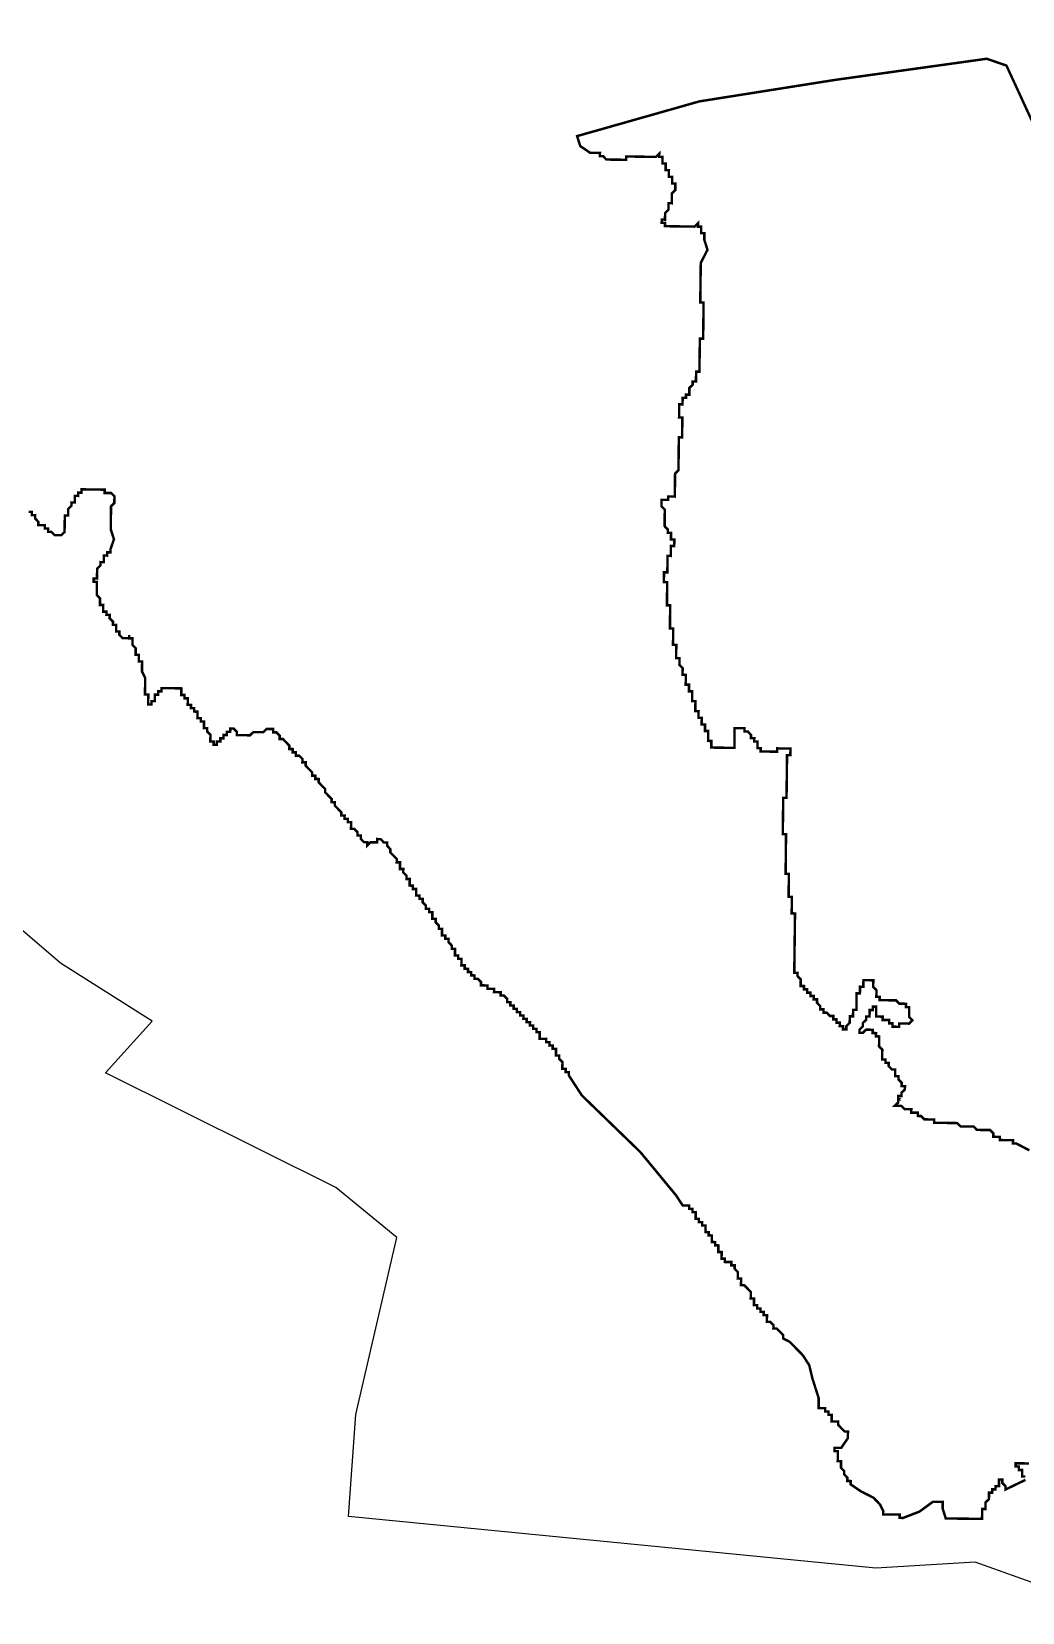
# Model space of a CAD drawing. Header units: metres. Extents: x 260119 to 267842, y 2171704 to 2178220.
# Drawn here: x 261311 to 262503, y 2171850 to 2173752 of the extents above; entities that cross this region are included whole.
import ezdxf

# ---------------------------------------------------------------- set-up
doc = ezdxf.new("R2010")
doc.units = ezdxf.units.M
doc.layers.add('HAZARDS LINE', color=1, linetype='Continuous')
doc.layers.add('village', color=3, linetype='Continuous')

msp = doc.modelspace()

# ---------------------------------------------------------------- linework, layer by layer
at = {"layer": 'HAZARDS LINE', "lineweight": 18}
for points in [[(262511.9, 2172405.8, 2.97, 2.97, 0), (262496.2, 2172414, 2.97, 2.97, 0), (262492.2, 2172414, 2.97, 2.97, 0), (262492.3, 2172418, 2.97, 2.97, 0), (262476.4, 2172418.2, 2.97, 2.97, 0), (262476.4, 2172422.1, 2.97, 2.97, 0), (262468.5, 2172422.2, 2.97, 2.97, 0), (262468.6, 2172426.2, 2.97, 2.97, 0), (262464.6, 2172430.2, 2.97, 2.97, 0), (262448.8, 2172430.4, 2.97, 2.97, 0), (262444.9, 2172434.4, 2.97, 2.97, 0), (262429, 2172434.6, 2.97, 2.97, 0), (262425.1, 2172438.6, 2.97, 2.97, 0), (262397.3, 2172439, 2.97, 2.97, 0), (262397.4, 2172442.9, 2.97, 2.97, 0), (262385.5, 2172443.1, 2.97, 2.97, 0), (262381.6, 2172447.1, 2.97, 2.97, 0), (262377.6, 2172447.2, 2.97, 2.97, 0), (262377.6, 2172451.1, 2.97, 2.97, 0), (262369.7, 2172451.2, 2.97, 2.97, 0), (262369.8, 2172455.2, 2.97, 2.97, 0), (262361.8, 2172455.3, 2.97, 2.97, 0), (262357.9, 2172459.3, 2.97, 2.97, 0), (262350, 2172459.4, 2.97, 2.97, 0), (262354, 2172463.3, 2.97, 2.97, 0), (262354, 2172467.3, 2.97, 2.97, 0), (262354.1, 2172471.2, 2.97, 2.97, 0), (262358.1, 2172471.2, 2.97, 2.97, 0), (262358.1, 2172475.2, 2.97, 2.97, 0), (262362.1, 2172479.1, 2.97, 2.97, 0), (262362.2, 2172483, 2.97, 2.97, 0), (262358.2, 2172483.1, 2.97, 2.97, 0), (262358.3, 2172487.1, 2.97, 2.97, 0), (262354.3, 2172491.1, 2.97, 2.97, 0), (262354.4, 2172495, 2.97, 2.97, 0), (262350.4, 2172495.1, 2.97, 2.97, 0), (262350.5, 2172503, 2.97, 2.97, 0), (262346.6, 2172503.1, 2.97, 2.97, 0), (262342.6, 2172507.1, 2.97, 2.97, 0), (262342.7, 2172511, 2.97, 2.97, 0), (262338.7, 2172511.1, 2.97, 2.97, 0), (262338.8, 2172515.1, 2.97, 2.97, 0), (262334.8, 2172515.1, 2.97, 2.97, 0), (262334.9, 2172527, 2.97, 2.97, 0), (262331, 2172531, 2.97, 2.97, 0), (262331.2, 2172542.9, 2.97, 2.97, 0), (262327.2, 2172543, 2.97, 2.97, 0), (262327.3, 2172546.9, 2.97, 2.97, 0), (262323.3, 2172547, 2.97, 2.97, 0), (262323.3, 2172550.9, 2.97, 2.97, 0), (262315.4, 2172551, 2.97, 2.97, 0), (262311.4, 2172547.1, 2.97, 2.97, 0), (262307.4, 2172547.2, 2.97, 2.97, 0), (262307.5, 2172551.1, 2.97, 2.97, 0), (262311.5, 2172555.1, 2.97, 2.97, 0), (262311.5, 2172559, 2.97, 2.97, 0), (262315.6, 2172562.9, 2.97, 2.97, 0), (262315.6, 2172566.9, 2.97, 2.97, 0), (262319.6, 2172566.9, 2.97, 2.97, 0), (262319.7, 2172574.8, 2.97, 2.97, 0), (262323.6, 2172574.7, 2.97, 2.97, 0), (262323.7, 2172578.7, 2.97, 2.97, 0), (262327.6, 2172578.7, 2.97, 2.97, 0), (262327.5, 2172566.8, 2.97, 2.97, 0), (262335.4, 2172566.7, 2.97, 2.97, 0), (262335.4, 2172562.7, 2.97, 2.97, 0), (262343.3, 2172562.6, 2.97, 2.97, 0), (262343.3, 2172558.6, 2.97, 2.97, 0), (262347.2, 2172558.6, 2.97, 2.97, 0), (262347.2, 2172554.6, 2.97, 2.97, 0), (262355.1, 2172554.5, 2.97, 2.97, 0), (262355.2, 2172558.5, 2.97, 2.97, 0), (262367.1, 2172558.3, 2.97, 2.97, 0), (262371.1, 2172562.3, 2.97, 2.97, 0), (262367.2, 2172566.3, 2.97, 2.97, 0), (262367.3, 2172578.2, 2.97, 2.97, 0), (262363.3, 2172578.2, 2.97, 2.97, 0), (262363.4, 2172582.2, 2.97, 2.97, 0), (262355.5, 2172582.3, 2.97, 2.97, 0), (262351.5, 2172586.3, 2.97, 2.97, 0), (262331.7, 2172586.5, 2.97, 2.97, 0), (262331.8, 2172590.5, 2.97, 2.97, 0), (262327.8, 2172590.6, 2.97, 2.97, 0), (262327.9, 2172598.5, 2.97, 2.97, 0), (262324, 2172602.5, 2.97, 2.97, 0), (262324.1, 2172610.4, 2.97, 2.97, 0), (262312.2, 2172610.6, 2.97, 2.97, 0), (262312.1, 2172602.6, 2.97, 2.97, 0), (262308.1, 2172602.7, 2.97, 2.97, 0), (262308, 2172594.8, 2.97, 2.97, 0), (262304, 2172594.8, 2.97, 2.97, 0), (262303.8, 2172575, 2.97, 2.97, 0), (262299.8, 2172575, 2.97, 2.97, 0), (262299.7, 2172567.1, 2.97, 2.97, 0), (262295.8, 2172567.1, 2.97, 2.97, 0), (262295.7, 2172559.2, 2.97, 2.97, 0), (262291.7, 2172555.3, 2.97, 2.97, 0), (262291.6, 2172551.3, 2.97, 2.97, 0), (262287.7, 2172551.4, 2.97, 2.97, 0), (262287.7, 2172555.3, 2.97, 2.97, 0), (262283.7, 2172555.4, 2.97, 2.97, 0), (262283.8, 2172559.4, 2.97, 2.97, 0), (262279.8, 2172559.4, 2.97, 2.97, 0), (262279.9, 2172563.4, 2.97, 2.97, 0), (262275.9, 2172563.4, 2.97, 2.97, 0), (262276, 2172567.4, 2.97, 2.97, 0), (262272, 2172567.4, 2.97, 2.97, 0), (262268.1, 2172571.5, 2.97, 2.97, 0), (262264.1, 2172571.5, 2.97, 2.97, 0), (262264.2, 2172575.5, 2.97, 2.97, 0), (262260.2, 2172575.5, 2.97, 2.97, 0), (262260.2, 2172579.5, 2.97, 2.97, 0), (262256.3, 2172583.5, 2.97, 2.97, 0), (262256.4, 2172587.5, 2.97, 2.97, 0), (262252.4, 2172587.5, 2.97, 2.97, 0), (262252.5, 2172591.5, 2.97, 2.97, 0), (262248.5, 2172591.5, 2.97, 2.97, 0), (262248.5, 2172595.5, 2.97, 2.97, 0), (262244.6, 2172595.5, 2.97, 2.97, 0), (262244.6, 2172599.5, 2.97, 2.97, 0), (262240.7, 2172599.6, 2.97, 2.97, 0), (262240.7, 2172603.5, 2.97, 2.97, 0), (262236.7, 2172603.6, 2.97, 2.97, 0), (262236.8, 2172611.5, 2.97, 2.97, 0), (262232.9, 2172615.5, 2.97, 2.97, 0), (262233, 2172619.5, 2.97, 2.97, 0), (262229, 2172619.5, 2.97, 2.97, 0), (262229.9, 2172690.9, 2.97, 2.97, 0), (262225.9, 2172691, 2.97, 2.97, 0), (262226.1, 2172710.8, 2.97, 2.97, 0), (262222.2, 2172710.8, 2.97, 2.97, 0), (262222.5, 2172738.6, 2.97, 2.97, 0), (262218.6, 2172738.7, 2.97, 2.97, 0), (262219.1, 2172786.2, 2.97, 2.97, 0), (262215.2, 2172786.3, 2.97, 2.97, 0), (262215.7, 2172829.9, 2.97, 2.97, 0), (262219.7, 2172829.9, 2.97, 2.97, 0), (262220.3, 2172881.4, 2.97, 2.97, 0), (262224.3, 2172881.4, 2.97, 2.97, 0), (262224.4, 2172889.3, 2.97, 2.97, 0), (262208.5, 2172889.5, 2.97, 2.97, 0), (262208.5, 2172885.5, 2.97, 2.97, 0), (262188.6, 2172885.8, 2.97, 2.97, 0), (262188.7, 2172889.8, 2.97, 2.97, 0), (262184.7, 2172889.8, 2.97, 2.97, 0), (262184.8, 2172897.7, 2.97, 2.97, 0), (262180.8, 2172897.8, 2.97, 2.97, 0), (262180.9, 2172901.7, 2.97, 2.97, 0), (262176.9, 2172901.8, 2.97, 2.97, 0), (262177, 2172905.8, 2.97, 2.97, 0), (262173.1, 2172909.8, 2.97, 2.97, 0), (262169.1, 2172909.8, 2.97, 2.97, 0), (262169.1, 2172913.8, 2.97, 2.97, 0), (262157.2, 2172913.9, 2.97, 2.97, 0), (262157, 2172890.1, 2.97, 2.97, 0), (262129.2, 2172890.5, 2.97, 2.97, 0), (262129.3, 2172898.4, 2.97, 2.97, 0), (262125.3, 2172898.5, 2.97, 2.97, 0), (262125.5, 2172910.4, 2.97, 2.97, 0), (262121.5, 2172910.4, 2.97, 2.97, 0), (262121.6, 2172918.3, 2.97, 2.97, 0), (262117.6, 2172918.4, 2.97, 2.97, 0), (262117.7, 2172926.3, 2.97, 2.97, 0), (262113.8, 2172926.4, 2.97, 2.97, 0), (262113.9, 2172934.3, 2.97, 2.97, 0), (262109.9, 2172934.4, 2.97, 2.97, 0), (262110.1, 2172946.2, 2.97, 2.97, 0), (262106.1, 2172946.3, 2.97, 2.97, 0), (262106.2, 2172958.2, 2.97, 2.97, 0), (262102.3, 2172958.2, 2.97, 2.97, 0), (262102.4, 2172966.2, 2.97, 2.97, 0), (262098.4, 2172966.2, 2.97, 2.97, 0), (262098.5, 2172978.1, 2.97, 2.97, 0), (262094.6, 2172978.2, 2.97, 2.97, 0), (262094.7, 2172986.1, 2.97, 2.97, 0), (262090.8, 2172990.1, 2.97, 2.97, 0), (262090.9, 2172998, 2.97, 2.97, 0), (262086.9, 2172998.1, 2.97, 2.97, 0), (262087.1, 2173014, 2.97, 2.97, 0), (262083.1, 2173014, 2.97, 2.97, 0), (262083.4, 2173033.8, 2.97, 2.97, 0), (262079.4, 2173033.9, 2.97, 2.97, 0), (262079.7, 2173061.7, 2.97, 2.97, 0), (262075.8, 2173061.7, 2.97, 2.97, 0), (262076.1, 2173089.5, 2.97, 2.97, 0), (262072.1, 2173089.5, 2.97, 2.97, 0), (262072.3, 2173101.4, 2.97, 2.97, 0), (262076.3, 2173101.4, 2.97, 2.97, 0), (262076.5, 2173121.2, 2.97, 2.97, 0), (262080.5, 2173121.1, 2.97, 2.97, 0), (262080.6, 2173133, 2.97, 2.97, 0), (262084.6, 2173133, 2.97, 2.97, 0), (262084.7, 2173140.9, 2.97, 2.97, 0), (262080.7, 2173141, 2.97, 2.97, 0), (262080.8, 2173148.9, 2.97, 2.97, 0), (262076.8, 2173149, 2.97, 2.97, 0), (262076.9, 2173152.9, 2.97, 2.97, 0), (262073, 2173156.9, 2.97, 2.97, 0), (262073.2, 2173176.8, 2.97, 2.97, 0), (262069.3, 2173180.8, 2.97, 2.97, 0), (262069.4, 2173188.7, 2.97, 2.97, 0), (262077.3, 2173188.6, 2.97, 2.97, 0), (262077.4, 2173192.6, 2.97, 2.97, 0), (262085.3, 2173192.5, 2.97, 2.97, 0), (262085.6, 2173220.2, 2.97, 2.97, 0), (262089.7, 2173224.2, 2.97, 2.97, 0), (262090.1, 2173263.8, 2.97, 2.97, 0), (262094.1, 2173263.8, 2.97, 2.97, 0), (262094.4, 2173287.6, 2.97, 2.97, 0), (262090.4, 2173287.6, 2.97, 2.97, 0), (262090.6, 2173303.5, 2.97, 2.97, 0), (262094.6, 2173303.4, 2.97, 2.97, 0), (262094.7, 2173311.4, 2.97, 2.97, 0), (262098.7, 2173311.3, 2.97, 2.97, 0), (262098.7, 2173315.3, 2.97, 2.97, 0), (262102.7, 2173315.2, 2.97, 2.97, 0), (262102.8, 2173323.2, 2.97, 2.97, 0), (262106.8, 2173327.1, 2.97, 2.97, 0), (262106.8, 2173331, 2.97, 2.97, 0), (262110.8, 2173331, 2.97, 2.97, 0), (262110.9, 2173342.9, 2.97, 2.97, 0), (262114.9, 2173342.8, 2.97, 2.97, 0), (262115.4, 2173382.5, 2.97, 2.97, 0), (262119.4, 2173382.5, 2.97, 2.97, 0), (262119.9, 2173426.1, 2.97, 2.97, 0), (262115.9, 2173426.1, 2.97, 2.97, 0), (262116.5, 2173473.7, 2.97, 2.97, 0), (262124.6, 2173489.5, 2.97, 2.97, 0), (262120.8, 2173501.4, 2.97, 2.97, 0), (262120.9, 2173509.4, 2.97, 2.97, 0), (262116.9, 2173509.4, 2.97, 2.97, 0), (262117, 2173517.4, 2.97, 2.97, 0), (262113.1, 2173517.4, 2.97, 2.97, 0), (262113.1, 2173521.4, 2.97, 2.97, 0), (262109.1, 2173517.4, 2.97, 2.97, 0), (262073.4, 2173517.9, 2.97, 2.97, 0), (262073.5, 2173521.9, 2.97, 2.97, 0), (262069.5, 2173521.9, 2.97, 2.97, 0), (262069.6, 2173525.9, 2.97, 2.97, 0), (262073.5, 2173525.8, 2.97, 2.97, 0), (262073.6, 2173533.7, 2.97, 2.97, 0), (262077.6, 2173537.7, 2.97, 2.97, 0), (262077.7, 2173545.6, 2.97, 2.97, 0), (262081.7, 2173545.5, 2.97, 2.97, 0), (262081.8, 2173557.4, 2.97, 2.97, 0), (262085.9, 2173561.4, 2.97, 2.97, 0), (262085.9, 2173569.3, 2.97, 2.97, 0), (262082, 2173569.3, 2.97, 2.97, 0), (262082.1, 2173577.3, 2.97, 2.97, 0), (262078.1, 2173577.3, 2.97, 2.97, 0), (262078.2, 2173585.3, 2.97, 2.97, 0), (262074.2, 2173585.3, 2.97, 2.97, 0), (262074.3, 2173593.2, 2.97, 2.97, 0), (262070.4, 2173593.3, 2.97, 2.97, 0), (262070.5, 2173601.2, 2.97, 2.97, 0), (262066.5, 2173601.3, 2.97, 2.97, 0), (262066.6, 2173605.2, 2.97, 2.97, 0), (262062.5, 2173601.3, 2.97, 2.97, 0), (262026.9, 2173601.8, 2.97, 2.97, 0), (262026.8, 2173597.8, 2.97, 2.97, 0), (262003, 2173598.1, 2.97, 2.97, 0), (261999.1, 2173602.1, 2.97, 2.97, 0), (261995.1, 2173602.1, 2.97, 2.97, 0), (261995.2, 2173606.1, 2.97, 2.97, 0), (261983.3, 2173606.3, 2.97, 2.97, 0), (261971.5, 2173614.3, 2.97, 2.97, 0), (261967.7, 2173626.3, 2.97, 2.97, 0), (262114.9, 2173668.1, 2.97, 2.97, 0), (262277.8, 2173693.9, 2.97, 2.97, 0), (262460.6, 2173719.4, 2.97, 2.97, 0), (262484.3, 2173711.2, 2.97, 2.97, 0), (262522.9, 2173627.4, 2.97, 2.97, 0)], [(261307.8, 2173174.2, 2.97, 2.97, 0), (261311.7, 2173174.2, 2.97, 2.97, 0), (261311.7, 2173170.2, 2.97, 2.97, 0), (261315.6, 2173170.2, 2.97, 2.97, 0), (261315.6, 2173166.2, 2.97, 2.97, 0), (261319.5, 2173162.2, 2.97, 2.97, 0), (261319.5, 2173158.2, 2.97, 2.97, 0), (261323.4, 2173158.2, 2.97, 2.97, 0), (261327.4, 2173158.1, 2.97, 2.97, 0), (261327.3, 2173154.2, 2.97, 2.97, 0), (261331.3, 2173154.1, 2.97, 2.97, 0), (261331.3, 2173150.1, 2.97, 2.97, 0), (261335.2, 2173150.1, 2.97, 2.97, 0), (261339.1, 2173146.1, 2.97, 2.97, 0), (261343.1, 2173146, 2.97, 2.97, 0), (261347.1, 2173146, 2.97, 2.97, 0), (261351.1, 2173149.9, 2.97, 2.97, 0), (261351.1, 2173153.9, 2.97, 2.97, 0), (261351.2, 2173157.8, 2.97, 2.97, 0), (261351.2, 2173161.8, 2.97, 2.97, 0), (261351.3, 2173165.8, 2.97, 2.97, 0), (261351.3, 2173169.7, 2.97, 2.97, 0), (261355.3, 2173169.7, 2.97, 2.97, 0), (261355.3, 2173173.6, 2.97, 2.97, 0), (261355.4, 2173177.6, 2.97, 2.97, 0), (261359.4, 2173181.5, 2.97, 2.97, 0), (261359.4, 2173185.5, 2.97, 2.97, 0), (261363.4, 2173185.4, 2.97, 2.97, 0), (261363.5, 2173189.4, 2.97, 2.97, 0), (261363.5, 2173193.4, 2.97, 2.97, 0), (261367.5, 2173193.3, 2.97, 2.97, 0), (261367.5, 2173197.3, 2.97, 2.97, 0), (261371.5, 2173197.2, 2.97, 2.97, 0), (261371.5, 2173201.2, 2.97, 2.97, 0), (261375.5, 2173201.2, 2.97, 2.97, 0), (261379.5, 2173201.1, 2.97, 2.97, 0), (261383.4, 2173201.1, 2.97, 2.97, 0), (261387.4, 2173201, 2.97, 2.97, 0), (261391.4, 2173201, 2.97, 2.97, 0), (261395.3, 2173200.9, 2.97, 2.97, 0), (261399.3, 2173200.9, 2.97, 2.97, 0), (261399.2, 2173196.9, 2.97, 2.97, 0), (261403.2, 2173196.9, 2.97, 2.97, 0), (261407.2, 2173196.8, 2.97, 2.97, 0), (261411.1, 2173192.8, 2.97, 2.97, 0), (261411, 2173188.8, 2.97, 2.97, 0), (261411, 2173184.9, 2.97, 2.97, 0), (261407, 2173180.9, 2.97, 2.97, 0), (261406.9, 2173177, 2.97, 2.97, 0), (261406.9, 2173173, 2.97, 2.97, 0), (261406.8, 2173169, 2.97, 2.97, 0), (261406.8, 2173165.1, 2.97, 2.97, 0), (261406.7, 2173161.1, 2.97, 2.97, 0), (261406.7, 2173157.2, 2.97, 2.97, 0), (261406.6, 2173153.2, 2.97, 2.97, 0), (261410.5, 2173141.2, 2.97, 2.97, 0), (261406.4, 2173129.4, 2.97, 2.97, 0), (261406.3, 2173125.4, 2.97, 2.97, 0), (261402.3, 2173125.5, 2.97, 2.97, 0), (261402.3, 2173121.5, 2.97, 2.97, 0), (261398.3, 2173121.6, 2.97, 2.97, 0), (261398.3, 2173117.6, 2.97, 2.97, 0), (261398.2, 2173113.6, 2.97, 2.97, 0), (261394.3, 2173113.7, 2.97, 2.97, 0), (261394.2, 2173109.7, 2.97, 2.97, 0), (261390.2, 2173105.8, 2.97, 2.97, 0), (261390.2, 2173101.8, 2.97, 2.97, 0), (261390.1, 2173097.9, 2.97, 2.97, 0), (261390.1, 2173093.9, 2.97, 2.97, 0), (261386.1, 2173093.9, 2.97, 2.97, 0), (261386, 2173090, 2.97, 2.97, 0), (261390, 2173089.9, 2.97, 2.97, 0), (261390, 2173086, 2.97, 2.97, 0), (261389.9, 2173082, 2.97, 2.97, 0), (261389.9, 2173078, 2.97, 2.97, 0), (261389.8, 2173074.1, 2.97, 2.97, 0), (261393.7, 2173070, 2.97, 2.97, 0), (261393.7, 2173066.1, 2.97, 2.97, 0), (261393.6, 2173062.1, 2.97, 2.97, 0), (261397.6, 2173062.1, 2.97, 2.97, 0), (261397.5, 2173058.1, 2.97, 2.97, 0), (261397.5, 2173054.1, 2.97, 2.97, 0), (261401.5, 2173054.1, 2.97, 2.97, 0), (261401.4, 2173050.1, 2.97, 2.97, 0), (261405.4, 2173050.1, 2.97, 2.97, 0), (261405.3, 2173046.1, 2.97, 2.97, 0), (261409.3, 2173042.1, 2.97, 2.97, 0), (261409.2, 2173038.1, 2.97, 2.97, 0), (261413.2, 2173038.1, 2.97, 2.97, 0), (261413.1, 2173034.1, 2.97, 2.97, 0), (261413.1, 2173030.1, 2.97, 2.97, 0), (261417, 2173030.1, 2.97, 2.97, 0), (261417, 2173026.1, 2.97, 2.97, 0), (261420.9, 2173022.1, 2.97, 2.97, 0), (261424.9, 2173022.1, 2.97, 2.97, 0), (261428.8, 2173022, 2.97, 2.97, 0), (261428.9, 2173026, 2.97, 2.97, 0), (261428.8, 2173022, 2.97, 2.97, 0), (261432.8, 2173022, 2.97, 2.97, 0), (261432.8, 2173018, 2.97, 2.97, 0), (261432.7, 2173014, 2.97, 2.97, 0), (261436.6, 2173010, 2.97, 2.97, 0), (261436.6, 2173006.1, 2.97, 2.97, 0), (261436.5, 2173002.1, 2.97, 2.97, 0), (261440.5, 2173002, 2.97, 2.97, 0), (261440.4, 2172998.1, 2.97, 2.97, 0), (261440.4, 2172994.1, 2.97, 2.97, 0), (261444.4, 2172994.1, 2.97, 2.97, 0), (261444.3, 2172990.1, 2.97, 2.97, 0), (261444.3, 2172986.1, 2.97, 2.97, 0), (261444.2, 2172982.2, 2.97, 2.97, 0), (261448.1, 2172974.2, 2.97, 2.97, 0), (261448, 2172970.2, 2.97, 2.97, 0), (261448, 2172966.2, 2.97, 2.97, 0), (261447.9, 2172962.3, 2.97, 2.97, 0), (261447.9, 2172958.3, 2.97, 2.97, 0), (261447.8, 2172954.4, 2.97, 2.97, 0), (261451.8, 2172954.3, 2.97, 2.97, 0), (261451.8, 2172950.3, 2.97, 2.97, 0), (261451.7, 2172946.4, 2.97, 2.97, 0), (261451.7, 2172942.4, 2.97, 2.97, 0), (261455.6, 2172942.4, 2.97, 2.97, 0), (261455.7, 2172946.3, 2.97, 2.97, 0), (261459.6, 2172946.3, 2.97, 2.97, 0), (261459.7, 2172950.2, 2.97, 2.97, 0), (261459.7, 2172954.2, 2.97, 2.97, 0), (261463.7, 2172954.2, 2.97, 2.97, 0), (261463.7, 2172958.1, 2.97, 2.97, 0), (261467.7, 2172958.1, 2.97, 2.97, 0), (261467.8, 2172962, 2.97, 2.97, 0), (261479.7, 2172961.9, 2.97, 2.97, 0), (261487.6, 2172961.8, 2.97, 2.97, 0), (261491.6, 2172961.7, 2.97, 2.97, 0), (261491.5, 2172957.8, 2.97, 2.97, 0), (261491.5, 2172953.8, 2.97, 2.97, 0), (261495.4, 2172953.8, 2.97, 2.97, 0), (261495.4, 2172949.8, 2.97, 2.97, 0), (261499.3, 2172949.8, 2.97, 2.97, 0), (261499.3, 2172945.8, 2.97, 2.97, 0), (261499.2, 2172941.8, 2.97, 2.97, 0), (261503.2, 2172941.8, 2.97, 2.97, 0), (261503.2, 2172937.8, 2.97, 2.97, 0), (261507.1, 2172937.8, 2.97, 2.97, 0), (261507.1, 2172933.8, 2.97, 2.97, 0), (261511, 2172933.7, 2.97, 2.97, 0), (261511, 2172929.8, 2.97, 2.97, 0), (261510.9, 2172925.8, 2.97, 2.97, 0), (261514.9, 2172925.8, 2.97, 2.97, 0), (261514.9, 2172921.8, 2.97, 2.97, 0), (261518.8, 2172921.8, 2.97, 2.97, 0), (261518.8, 2172917.8, 2.97, 2.97, 0), (261518.7, 2172913.8, 2.97, 2.97, 0), (261522.7, 2172913.8, 2.97, 2.97, 0), (261522.6, 2172909.8, 2.97, 2.97, 0), (261526.6, 2172905.8, 2.97, 2.97, 0), (261526.5, 2172901.8, 2.97, 2.97, 0), (261526.5, 2172897.9, 2.97, 2.97, 0), (261530.4, 2172897.8, 2.97, 2.97, 0), (261530.4, 2172893.8, 2.97, 2.97, 0), (261534.3, 2172893.8, 2.97, 2.97, 0), (261534.4, 2172897.8, 2.97, 2.97, 0), (261538.4, 2172897.7, 2.97, 2.97, 0), (261538.4, 2172901.7, 2.97, 2.97, 0), (261542.4, 2172901.6, 2.97, 2.97, 0), (261542.4, 2172905.6, 2.97, 2.97, 0), (261546.4, 2172905.5, 2.97, 2.97, 0), (261546.4, 2172909.5, 2.97, 2.97, 0), (261550.4, 2172909.5, 2.97, 2.97, 0), (261550.5, 2172913.4, 2.97, 2.97, 0), (261554.4, 2172913.4, 2.97, 2.97, 0), (261558.3, 2172909.4, 2.97, 2.97, 0), (261558.3, 2172905.4, 2.97, 2.97, 0), (261562.2, 2172905.4, 2.97, 2.97, 0), (261566.2, 2172905.3, 2.97, 2.97, 0), (261570.2, 2172905.3, 2.97, 2.97, 0), (261574.1, 2172905.2, 2.97, 2.97, 0), (261578.2, 2172909.1, 2.97, 2.97, 0), (261582.1, 2172909.1, 2.97, 2.97, 0), (261586.1, 2172909, 2.97, 2.97, 0), (261590.1, 2172909, 2.97, 2.97, 0), (261594.1, 2172912.9, 2.97, 2.97, 0), (261598, 2172912.8, 2.97, 2.97, 0), (261602, 2172912.8, 2.97, 2.97, 0), (261602, 2172908.8, 2.97, 2.97, 0), (261605.9, 2172908.8, 2.97, 2.97, 0), (261609.8, 2172904.8, 2.97, 2.97, 0), (261609.8, 2172900.8, 2.97, 2.97, 0), (261613.8, 2172900.8, 2.97, 2.97, 0), (261617.7, 2172896.7, 2.97, 2.97, 0), (261621.6, 2172892.7, 2.97, 2.97, 0), (261621.5, 2172888.8, 2.97, 2.97, 0), (261625.5, 2172888.7, 2.97, 2.97, 0), (261625.5, 2172884.7, 2.97, 2.97, 0), (261629.4, 2172884.7, 2.97, 2.97, 0), (261629.4, 2172880.7, 2.97, 2.97, 0), (261633.3, 2172880.7, 2.97, 2.97, 0), (261637.3, 2172876.7, 2.97, 2.97, 0), (261637.2, 2172872.7, 2.97, 2.97, 0), (261641.2, 2172872.7, 2.97, 2.97, 0), (261641.1, 2172868.7, 2.97, 2.97, 0), (261645, 2172864.7, 2.97, 2.97, 0), (261649, 2172860.7, 2.97, 2.97, 0), (261648.9, 2172856.7, 2.97, 2.97, 0), (261652.9, 2172856.6, 2.97, 2.97, 0), (261652.8, 2172852.7, 2.97, 2.97, 0), (261656.8, 2172852.6, 2.97, 2.97, 0), (261656.7, 2172848.7, 2.97, 2.97, 0), (261660.7, 2172844.6, 2.97, 2.97, 0), (261664.6, 2172840.6, 2.97, 2.97, 0), (261664.5, 2172836.7, 2.97, 2.97, 0), (261668.4, 2172832.7, 2.97, 2.97, 0), (261672.4, 2172828.6, 2.97, 2.97, 0), (261672.3, 2172824.7, 2.97, 2.97, 0), (261676.3, 2172824.6, 2.97, 2.97, 0), (261676.2, 2172820.7, 2.97, 2.97, 0), (261680.1, 2172816.6, 2.97, 2.97, 0), (261684.1, 2172812.6, 2.97, 2.97, 0), (261684, 2172808.7, 2.97, 2.97, 0), (261688, 2172808.6, 2.97, 2.97, 0), (261687.9, 2172804.7, 2.97, 2.97, 0), (261691.9, 2172804.6, 2.97, 2.97, 0), (261691.8, 2172800.6, 2.97, 2.97, 0), (261695.8, 2172800.6, 2.97, 2.97, 0), (261695.8, 2172796.6, 2.97, 2.97, 0), (261695.7, 2172792.7, 2.97, 2.97, 0), (261699.7, 2172792.6, 2.97, 2.97, 0), (261703.6, 2172788.6, 2.97, 2.97, 0), (261703.5, 2172784.6, 2.97, 2.97, 0), (261707.5, 2172784.6, 2.97, 2.97, 0), (261707.5, 2172780.6, 2.97, 2.97, 0), (261711.4, 2172776.6, 2.97, 2.97, 0), (261715.3, 2172776.5, 2.97, 2.97, 0), (261715.3, 2172772.6, 2.97, 2.97, 0), (261719.3, 2172776.5, 2.97, 2.97, 0), (261723.3, 2172776.5, 2.97, 2.97, 0), (261727.2, 2172776.4, 2.97, 2.97, 0), (261727.3, 2172780.4, 2.97, 2.97, 0), (261731.3, 2172780.3, 2.97, 2.97, 0), (261735.2, 2172776.3, 2.97, 2.97, 0), (261739.1, 2172776.3, 2.97, 2.97, 0), (261739.1, 2172772.3, 2.97, 2.97, 0), (261743, 2172768.3, 2.97, 2.97, 0), (261743, 2172764.3, 2.97, 2.97, 0), (261746.9, 2172760.3, 2.97, 2.97, 0), (261750.8, 2172756.3, 2.97, 2.97, 0), (261750.7, 2172752.3, 2.97, 2.97, 0), (261754.7, 2172752.3, 2.97, 2.97, 0), (261754.7, 2172748.3, 2.97, 2.97, 0), (261754.6, 2172744.3, 2.97, 2.97, 0), (261758.6, 2172744.3, 2.97, 2.97, 0), (261758.5, 2172740.3, 2.97, 2.97, 0), (261762.4, 2172736.3, 2.97, 2.97, 0), (261762.4, 2172732.3, 2.97, 2.97, 0), (261766.4, 2172732.3, 2.97, 2.97, 0), (261766.3, 2172728.3, 2.97, 2.97, 0), (261766.3, 2172724.4, 2.97, 2.97, 0), (261770.2, 2172724.3, 2.97, 2.97, 0), (261770.2, 2172720.3, 2.97, 2.97, 0), (261774.1, 2172720.3, 2.97, 2.97, 0), (261774.1, 2172716.3, 2.97, 2.97, 0), (261774, 2172712.4, 2.97, 2.97, 0), (261778, 2172712.3, 2.97, 2.97, 0), (261778, 2172708.4, 2.97, 2.97, 0), (261781.9, 2172708.3, 2.97, 2.97, 0), (261781.9, 2172704.3, 2.97, 2.97, 0), (261785.8, 2172700.3, 2.97, 2.97, 0), (261785.8, 2172696.4, 2.97, 2.97, 0), (261789.7, 2172696.3, 2.97, 2.97, 0), (261789.7, 2172692.3, 2.97, 2.97, 0), (261793.6, 2172692.3, 2.97, 2.97, 0), (261793.6, 2172688.3, 2.97, 2.97, 0), (261793.5, 2172684.4, 2.97, 2.97, 0), (261797.5, 2172684.3, 2.97, 2.97, 0), (261797.5, 2172680.3, 2.97, 2.97, 0), (261801.4, 2172676.3, 2.97, 2.97, 0), (261801.3, 2172672.4, 2.97, 2.97, 0), (261805.3, 2172672.3, 2.97, 2.97, 0), (261805.2, 2172668.4, 2.97, 2.97, 0), (261805.2, 2172664.4, 2.97, 2.97, 0), (261809.2, 2172664.3, 2.97, 2.97, 0), (261809.1, 2172660.4, 2.97, 2.97, 0), (261813.1, 2172660.3, 2.97, 2.97, 0), (261813, 2172656.4, 2.97, 2.97, 0), (261816.9, 2172652.3, 2.97, 2.97, 0), (261816.9, 2172648.4, 2.97, 2.97, 0), (261820.9, 2172648.3, 2.97, 2.97, 0), (261820.8, 2172644.4, 2.97, 2.97, 0), (261820.8, 2172640.4, 2.97, 2.97, 0), (261824.7, 2172640.3, 2.97, 2.97, 0), (261824.7, 2172636.4, 2.97, 2.97, 0), (261828.6, 2172636.3, 2.97, 2.97, 0), (261828.6, 2172632.4, 2.97, 2.97, 0), (261828.5, 2172628.4, 2.97, 2.97, 0), (261832.5, 2172628.4, 2.97, 2.97, 0), (261832.5, 2172624.4, 2.97, 2.97, 0), (261836.4, 2172624.3, 2.97, 2.97, 0), (261836.4, 2172620.4, 2.97, 2.97, 0), (261840.3, 2172620.3, 2.97, 2.97, 0), (261840.3, 2172616.4, 2.97, 2.97, 0), (261844.3, 2172616.3, 2.97, 2.97, 0), (261844.2, 2172612.3, 2.97, 2.97, 0), (261848.2, 2172612.3, 2.97, 2.97, 0), (261852.1, 2172608.3, 2.97, 2.97, 0), (261852, 2172604.3, 2.97, 2.97, 0), (261856, 2172604.3, 2.97, 2.97, 0), (261860, 2172604.2, 2.97, 2.97, 0), (261859.9, 2172600.2, 2.97, 2.97, 0), (261863.9, 2172600.2, 2.97, 2.97, 0), (261867.9, 2172600.2, 2.97, 2.97, 0), (261867.8, 2172596.2, 2.97, 2.97, 0), (261871.8, 2172596.1, 2.97, 2.97, 0), (261875.7, 2172596.1, 2.97, 2.97, 0), (261875.7, 2172592.1, 2.97, 2.97, 0), (261879.7, 2172592.1, 2.97, 2.97, 0), (261883.6, 2172588.1, 2.97, 2.97, 0), (261883.5, 2172584.1, 2.97, 2.97, 0), (261887.5, 2172584, 2.97, 2.97, 0), (261887.4, 2172580.1, 2.97, 2.97, 0), (261891.4, 2172580, 2.97, 2.97, 0), (261891.4, 2172576.1, 2.97, 2.97, 0), (261895.3, 2172576, 2.97, 2.97, 0), (261895.3, 2172572.1, 2.97, 2.97, 0), (261899.2, 2172572, 2.97, 2.97, 0), (261899.2, 2172568, 2.97, 2.97, 0), (261903.2, 2172568, 2.97, 2.97, 0), (261903.1, 2172564, 2.97, 2.97, 0), (261907.1, 2172564, 2.97, 2.97, 0), (261907, 2172560, 2.97, 2.97, 0), (261911, 2172560, 2.97, 2.97, 0), (261910.9, 2172556, 2.97, 2.97, 0), (261914.9, 2172555.9, 2.97, 2.97, 0), (261914.9, 2172552, 2.97, 2.97, 0), (261918.8, 2172551.9, 2.97, 2.97, 0), (261918.8, 2172548, 2.97, 2.97, 0), (261922.7, 2172547.9, 2.97, 2.97, 0), (261922.7, 2172543.9, 2.97, 2.97, 0), (261922.6, 2172540, 2.97, 2.97, 0), (261926.6, 2172539.9, 2.97, 2.97, 0), (261930.6, 2172539.9, 2.97, 2.97, 0), (261930.5, 2172535.9, 2.97, 2.97, 0), (261934.5, 2172535.9, 2.97, 2.97, 0), (261934.4, 2172531.9, 2.97, 2.97, 0), (261938.4, 2172531.9, 2.97, 2.97, 0), (261938.4, 2172527.9, 2.97, 2.97, 0), (261942.3, 2172527.8, 2.97, 2.97, 0), (261942.3, 2172523.9, 2.97, 2.97, 0), (261942.2, 2172519.9, 2.97, 2.97, 0), (261946.2, 2172519.9, 2.97, 2.97, 0), (261946.1, 2172515.9, 2.97, 2.97, 0), (261950.1, 2172511.9, 2.97, 2.97, 0), (261950, 2172507.9, 2.97, 2.97, 0), (261950, 2172503.9, 2.97, 2.97, 0), (261953.9, 2172503.9, 2.97, 2.97, 0), (261953.9, 2172499.9, 2.97, 2.97, 0), (261957.8, 2172499.9, 2.97, 2.97, 0), (261957.8, 2172495.9, 2.97, 2.97, 0), (261965.6, 2172483.9, 2.97, 2.97, 0), (261973.4, 2172471.9, 2.97, 2.97, 0), (262043.9, 2172403.6, 2.97, 2.97, 0), (262086.9, 2172351.5, 2.97, 2.97, 0), (262094.7, 2172339.5, 2.97, 2.97, 0), (262098.7, 2172339.5, 2.97, 2.97, 0), (262102.6, 2172339.5, 2.97, 2.97, 0), (262102.6, 2172335.5, 2.97, 2.97, 0), (262106.5, 2172335.4, 2.97, 2.97, 0), (262106.5, 2172331.5, 2.97, 2.97, 0), (262110.5, 2172331.4, 2.97, 2.97, 0), (262110.4, 2172327.5, 2.97, 2.97, 0), (262110.4, 2172323.5, 2.97, 2.97, 0), (262114.3, 2172323.4, 2.97, 2.97, 0), (262114.3, 2172319.5, 2.97, 2.97, 0), (262118.2, 2172319.4, 2.97, 2.97, 0), (262118.2, 2172315.5, 2.97, 2.97, 0), (262122.2, 2172315.4, 2.97, 2.97, 0), (262122.1, 2172311.4, 2.97, 2.97, 0), (262122.1, 2172307.5, 2.97, 2.97, 0), (262126, 2172307.4, 2.97, 2.97, 0), (262126, 2172303.5, 2.97, 2.97, 0), (262129.9, 2172303.4, 2.97, 2.97, 0), (262129.9, 2172299.5, 2.97, 2.97, 0), (262129.8, 2172295.5, 2.97, 2.97, 0), (262133.8, 2172295.4, 2.97, 2.97, 0), (262133.8, 2172291.5, 2.97, 2.97, 0), (262137.7, 2172291.4, 2.97, 2.97, 0), (262137.7, 2172287.5, 2.97, 2.97, 0), (262137.6, 2172283.5, 2.97, 2.97, 0), (262141.6, 2172283.4, 2.97, 2.97, 0), (262141.6, 2172279.5, 2.97, 2.97, 0), (262141.5, 2172275.5, 2.97, 2.97, 0), (262145.5, 2172275.5, 2.97, 2.97, 0), (262145.4, 2172271.5, 2.97, 2.97, 0), (262149.4, 2172271.4, 2.97, 2.97, 0), (262153.4, 2172271.4, 2.97, 2.97, 0), (262153.3, 2172267.4, 2.97, 2.97, 0), (262157.3, 2172267.4, 2.97, 2.97, 0), (262157.2, 2172263.4, 2.97, 2.97, 0), (262161.1, 2172259.4, 2.97, 2.97, 0), (262161.1, 2172255.4, 2.97, 2.97, 0), (262161, 2172251.5, 2.97, 2.97, 0), (262165, 2172251.4, 2.97, 2.97, 0), (262165, 2172247.5, 2.97, 2.97, 0), (262164.9, 2172243.5, 2.97, 2.97, 0), (262168.9, 2172243.4, 2.97, 2.97, 0), (262172.8, 2172239.4, 2.97, 2.97, 0), (262176.7, 2172235.4, 2.97, 2.97, 0), (262176.7, 2172231.4, 2.97, 2.97, 0), (262176.6, 2172227.5, 2.97, 2.97, 0), (262180.6, 2172227.4, 2.97, 2.97, 0), (262180.5, 2172223.5, 2.97, 2.97, 0), (262180.5, 2172219.5, 2.97, 2.97, 0), (262184.4, 2172219.5, 2.97, 2.97, 0), (262184.4, 2172215.5, 2.97, 2.97, 0), (262188.4, 2172215.4, 2.97, 2.97, 0), (262188.3, 2172211.5, 2.97, 2.97, 0), (262192.3, 2172211.4, 2.97, 2.97, 0), (262192.2, 2172207.5, 2.97, 2.97, 0), (262196.2, 2172207.4, 2.97, 2.97, 0), (262196.1, 2172203.4, 2.97, 2.97, 0), (262196.1, 2172199.5, 2.97, 2.97, 0), (262200.1, 2172199.4, 2.97, 2.97, 0), (262204, 2172195.4, 2.97, 2.97, 0), (262203.9, 2172191.4, 2.97, 2.97, 0), (262207.9, 2172191.4, 2.97, 2.97, 0), (262215.7, 2172183.4, 2.97, 2.97, 0), (262215.7, 2172179.4, 2.97, 2.97, 0), (262223.6, 2172175.3, 2.97, 2.97, 0), (262239.2, 2172159.3, 2.97, 2.97, 0), (262247, 2172147.3, 2.97, 2.97, 0), (262250.8, 2172131.4, 2.97, 2.97, 0), (262258.4, 2172107.5, 2.97, 2.97, 0), (262258.4, 2172103.5, 2.97, 2.97, 0), (262258.3, 2172099.6, 2.97, 2.97, 0), (262258.3, 2172095.6, 2.97, 2.97, 0), (262262.2, 2172095.5, 2.97, 2.97, 0), (262266.2, 2172095.5, 2.97, 2.97, 0), (262266.2, 2172091.5, 2.97, 2.97, 0), (262270.1, 2172091.5, 2.97, 2.97, 0), (262270.1, 2172087.5, 2.97, 2.97, 0), (262274, 2172087.5, 2.97, 2.97, 0), (262274, 2172083.5, 2.97, 2.97, 0), (262273.9, 2172079.5, 2.97, 2.97, 0), (262277.9, 2172079.5, 2.97, 2.97, 0), (262281.9, 2172079.4, 2.97, 2.97, 0), (262281.8, 2172075.5, 2.97, 2.97, 0), (262285.7, 2172071.4, 2.97, 2.97, 0), (262289.7, 2172067.4, 2.97, 2.97, 0), (262293.6, 2172067.4, 2.97, 2.97, 0), (262293.5, 2172059.5, 2.97, 2.97, 0), (262285.5, 2172047.7, 2.97, 2.97, 0), (262277.5, 2172047.8, 2.97, 2.97, 0), (262277.5, 2172043.8, 2.97, 2.97, 0), (262281.4, 2172043.7, 2.97, 2.97, 0), (262281.3, 2172031.8, 2.97, 2.97, 0), (262285.3, 2172031.8, 2.97, 2.97, 0), (262285.2, 2172023.9, 2.97, 2.97, 0), (262289.1, 2172019.8, 2.97, 2.97, 0), (262289, 2172015.9, 2.97, 2.97, 0), (262292.9, 2172011.9, 2.97, 2.97, 0), (262292.9, 2172007.9, 2.97, 2.97, 0), (262296.9, 2172007.8, 2.97, 2.97, 0), (262296.8, 2172003.9, 2.97, 2.97, 0), (262308.6, 2171995.8, 2.97, 2.97, 0), (262324.4, 2171987.7, 2.97, 2.97, 0), (262332.2, 2171979.6, 2.97, 2.97, 0), (262336.1, 2171971.7, 2.97, 2.97, 0), (262336, 2171967.7, 2.97, 2.97, 0), (262355.9, 2171967.5, 2.97, 2.97, 0), (262355.8, 2171963.5, 2.97, 2.97, 0), (262359.8, 2171963.4, 2.97, 2.97, 0), (262379.7, 2171971.1, 2.97, 2.97, 0), (262395.7, 2171982.8, 2.97, 2.97, 0), (262407.6, 2171982.7, 2.97, 2.97, 0), (262407.5, 2171974.8, 2.97, 2.97, 0), (262411.3, 2171962.8, 2.97, 2.97, 0), (262454.9, 2171962.3, 2.97, 2.97, 0), (262455.1, 2171974.2, 2.97, 2.97, 0), (262459.1, 2171974.1, 2.97, 2.97, 0), (262459.2, 2171982.1, 2.97, 2.97, 0), (262463.2, 2171986, 2.97, 2.97, 0), (262463.3, 2171993.9, 2.97, 2.97, 0), (262467.2, 2171993.9, 2.97, 2.97, 0), (262467.3, 2171997.8, 2.97, 2.97, 0), (262471.2, 2171997.8, 2.97, 2.97, 0), (262471.3, 2172001.7, 2.97, 2.97, 0), (262475.3, 2172001.7, 2.97, 2.97, 0), (262475.4, 2172009.6, 2.97, 2.97, 0), (262479.3, 2172009.6, 2.97, 2.97, 0), (262479.3, 2172005.6, 2.97, 2.97, 0), (262483.2, 2172001.6, 2.97, 2.97, 0), (262483.1, 2171997.6, 2.97, 2.97, 0), (262507.1, 2172009.2, 2.97, 2.97, 0)], [(262507.1, 2172013.2, 2.97, 2.97, 0), (262503.2, 2172013.3, 2.97, 2.97, 0), (262503.3, 2172021.2, 2.97, 2.97, 0), (262499.3, 2172021.2, 2.97, 2.97, 0), (262499.3, 2172025.2, 2.97, 2.97, 0), (262495.4, 2172025.3, 2.97, 2.97, 0), (262495.4, 2172029.2, 2.97, 2.97, 0), (262511.3, 2172029, 2.97, 2.97, 0)]]:
    msp.add_lwpolyline(points, format="xyseb", dxfattribs=at)
at = {"layer": 'HAZARDS LINE', "lineweight": 18, "const_width": 2.97}
msp.add_lwpolyline([(262358, 2172467.2), (262354, 2172467.3)], close=True, dxfattribs=at)
at = {"layer": 'village', "color": 3, "true_color": 0x00ff00}
msp.add_polyline3d([(262616.1, 2171849.8, 0), (262446.7, 2171910.1, 0), (262327.3, 2171902.8, 0), (261692.5, 2171965.2, 0), (261701.4, 2172088, 0), (261750.8, 2172301, 0), (261677.3, 2172361, 0), (261400.2, 2172498.9, 0), (261456.6, 2172561.2, 0), (261346.1, 2172631.2, 0), (261216.3, 2172742.3, 0), (260804.5, 2172958.8, 0), (260753.7, 2172942.8, 0), (260681.1, 2172942.7, 0), (260540.7, 2173125.7, 0), (260441.8, 2173348.6, 0), (260347.4, 2173622.3, 0), (260272.5, 2173857.1, 0), (260215, 2174085.6, 0), (260125.4, 2174619, 0), (260119.4, 2174750.3, 0), (260135.8, 2175197.1, 0)], dxfattribs=at)

doc.saveas('drawing.dxf')
